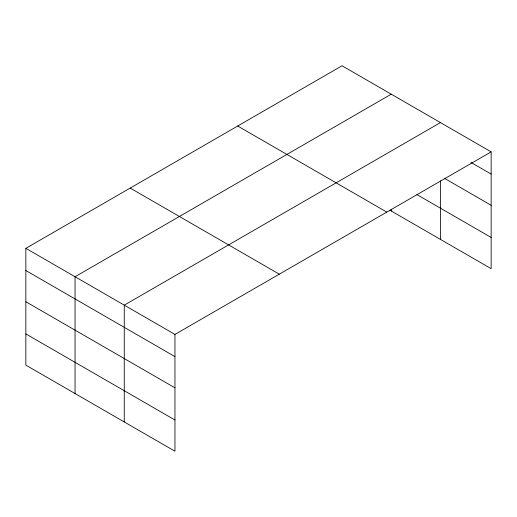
<?xml version="1.0" encoding="UTF-8"?>
<svg xmlns="http://www.w3.org/2000/svg" width="517" height="517" viewBox="0 0 517 517"><rect width="100%" height="100%" fill="white"/><g stroke="black" fill="none" stroke-linecap="round" stroke-linejoin="round"><path stroke-width="0.78" d="M491.15 151.862L342.041 65.775L25.85 248.328L25.85 365.138L174.959 451.225L174.959 334.415L491.15 151.862L491.15 268.672L389.863 210.193M391.246 94.184L75.055 276.737L75.055 393.547M440.452 122.594L124.261 305.146L124.261 421.956M471.013 162.435L491.15 174.067M444.62 178.423L491.15 205.288M416.889 194.579L491.15 237.452M237.697 126.019L386.806 212.106M130.194 188.085L279.303 274.172M25.85 248.328L174.959 334.415M25.85 270.527L174.959 356.614M25.85 301.747L174.959 387.834M25.85 333.917L174.959 420.004M440.452 180.84L440.452 239.403M391.246 209.391L391.246 210.994"/></g></svg>
